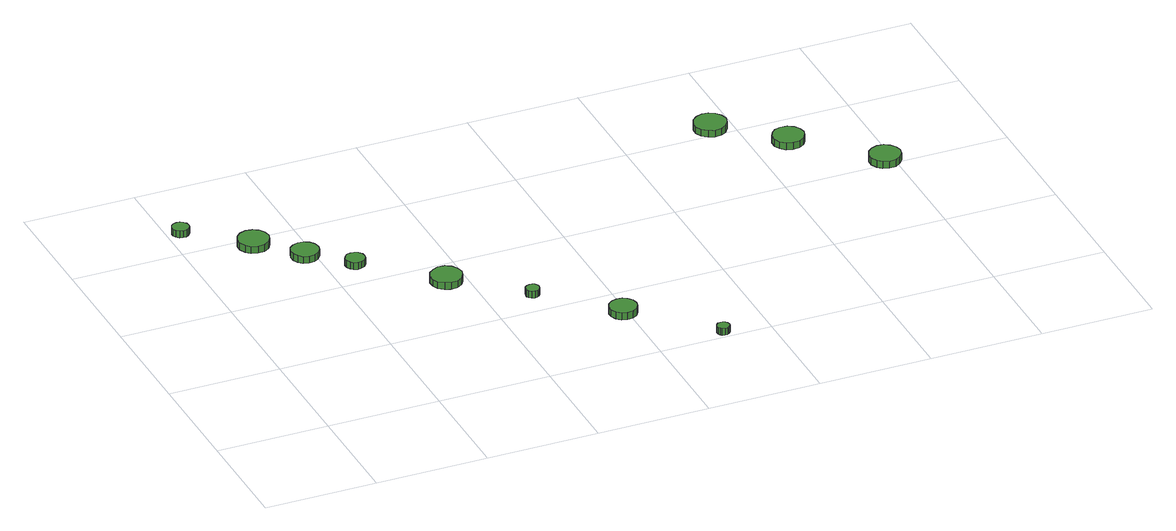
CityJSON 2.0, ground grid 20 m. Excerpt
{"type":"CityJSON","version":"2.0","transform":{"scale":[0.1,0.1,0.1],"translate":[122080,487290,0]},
"CityObjects":{
"tree1":{"type":"SolitaryVegetationObject","attributes":{"function":"something"},"geometry":[{"type":"MultiSurface","lod":"1","boundaries":[[[0,1,2,3,4,5,6,7,8,9,10,11,12,13,14]],[[15,16,17,18,19,20,21,22,23,24,25,26,27,28,29]],[[0,29,28,1]],[[1,28,27,2]],[[2,27,26,3]],[[3,26,25,4]],[[4,25,24,5]],[[5,24,23,6]],[[6,23,22,7]],[[7,22,21,8]],[[8,21,20,9]],[[9,20,19,10]],[[10,19,18,11]],[[11,18,17,12]],[[12,17,16,13]],[[13,16,15,14]],[[14,15,29,0]]]}]},
"tree2":{"type":"SolitaryVegetationObject","attributes":{"function":"something"},"geometry":[{"type":"MultiSurface","lod":"1","boundaries":[[[30,31,32,33,34,35,36,37,38,39,40,41,42,43,44]],[[45,46,47,48,49,50,51,52,53,54,55,56,57,58,59]],[[30,59,58,31]],[[31,58,57,32]],[[32,57,56,33]],[[33,56,55,34]],[[34,55,54,35]],[[35,54,53,36]],[[36,53,52,37]],[[37,52,51,38]],[[38,51,50,39]],[[39,50,49,40]],[[40,49,48,41]],[[41,48,47,42]],[[42,47,46,43]],[[43,46,45,44]],[[44,45,59,30]]]}]},
"tree3":{"type":"SolitaryVegetationObject","attributes":{"function":"something"},"geometry":[{"type":"MultiSurface","lod":"1","boundaries":[[[60,61,62,63,64,65,66,67,68,69,70,71,72,73,74]],[[75,76,77,78,79,80,81,82,83,84,85,86,87,88,89]],[[60,89,88,61]],[[61,88,87,62]],[[62,87,86,63]],[[63,86,85,64]],[[64,85,84,65]],[[65,84,83,66]],[[66,83,82,67]],[[67,82,81,68]],[[68,81,80,69]],[[69,80,79,70]],[[70,79,78,71]],[[71,78,77,72]],[[72,77,76,73]],[[73,76,75,74]],[[74,75,89,60]]]}]},
"tree4":{"type":"SolitaryVegetationObject","attributes":{"function":"something"},"geometry":[{"type":"MultiSurface","lod":"1","boundaries":[[[90,91,92,93,94,95,96,97,98,99,100,101,102,103,104]],[[105,106,107,108,109,110,111,112,113,114,115,116,117,118,119]],[[90,119,118,91]],[[91,118,117,92]],[[92,117,116,93]],[[93,116,115,94]],[[94,115,114,95]],[[95,114,113,96]],[[96,113,112,97]],[[97,112,111,98]],[[98,111,110,99]],[[99,110,109,100]],[[100,109,108,101]],[[101,108,107,102]],[[102,107,106,103]],[[103,106,105,104]],[[104,105,119,90]]]}]},
"tree5":{"type":"SolitaryVegetationObject","attributes":{"function":"something"},"geometry":[{"type":"MultiSurface","lod":"1","boundaries":[[[120,121,122,123,124,125,126,127,128,129,130,131,132,133,134]],[[135,136,137,138,139,140,141,142,143,144,145,146,147,148,149]],[[120,149,148,121]],[[121,148,147,122]],[[122,147,146,123]],[[123,146,145,124]],[[124,145,144,125]],[[125,144,143,126]],[[126,143,142,127]],[[127,142,141,128]],[[128,141,140,129]],[[129,140,139,130]],[[130,139,138,131]],[[131,138,137,132]],[[132,137,136,133]],[[133,136,135,134]],[[134,135,149,120]]]}]},
"tree6":{"type":"SolitaryVegetationObject","attributes":{"function":"something"},"geometry":[{"type":"MultiSurface","lod":"1","boundaries":[[[150,151,152,153,154,155,156,157,158,159,160,161,162,163,164]],[[165,166,167,168,169,170,171,172,173,174,175,176,177,178,179]],[[150,179,178,151]],[[151,178,177,152]],[[152,177,176,153]],[[153,176,175,154]],[[154,175,174,155]],[[155,174,173,156]],[[156,173,172,157]],[[157,172,171,158]],[[158,171,170,159]],[[159,170,169,160]],[[160,169,168,161]],[[161,168,167,162]],[[162,167,166,163]],[[163,166,165,164]],[[164,165,179,150]]]}]},
"tree7":{"type":"SolitaryVegetationObject","attributes":{"function":"something"},"geometry":[{"type":"MultiSurface","lod":"1","boundaries":[[[180,181,182,183,184,185,186,187,188,189,190,191,192,193,194]],[[195,196,197,198,199,200,201,202,203,204,205,206,207,208,209]],[[180,209,208,181]],[[181,208,207,182]],[[182,207,206,183]],[[183,206,205,184]],[[184,205,204,185]],[[185,204,203,186]],[[186,203,202,187]],[[187,202,201,188]],[[188,201,200,189]],[[189,200,199,190]],[[190,199,198,191]],[[191,198,197,192]],[[192,197,196,193]],[[193,196,195,194]],[[194,195,209,180]]]}]},
"tree8":{"type":"SolitaryVegetationObject","attributes":{"function":"something"},"geometry":[{"type":"MultiSurface","lod":"1","boundaries":[[[210,211,212,213,214,215,216,217,218,219,220,221,222,223,224]],[[225,226,227,228,229,230,231,232,233,234,235,236,237,238,239]],[[210,239,238,211]],[[211,238,237,212]],[[212,237,236,213]],[[213,236,235,214]],[[214,235,234,215]],[[215,234,233,216]],[[216,233,232,217]],[[217,232,231,218]],[[218,231,230,219]],[[219,230,229,220]],[[220,229,228,221]],[[221,228,227,222]],[[222,227,226,223]],[[223,226,225,224]],[[224,225,239,210]]]}]},
"tree9":{"type":"SolitaryVegetationObject","attributes":{"function":"something"},"geometry":[{"type":"MultiSurface","lod":"1","boundaries":[[[240,241,242,243,244,245,246,247,248,249,250,251,252,253,254]],[[255,256,257,258,259,260,261,262,263,264,265,266,267,268,269]],[[240,269,268,241]],[[241,268,267,242]],[[242,267,266,243]],[[243,266,265,244]],[[244,265,264,245]],[[245,264,263,246]],[[246,263,262,247]],[[247,262,261,248]],[[248,261,260,249]],[[249,260,259,250]],[[250,259,258,251]],[[251,258,257,252]],[[252,257,256,253]],[[253,256,255,254]],[[254,255,269,240]]]}]},
"tree10":{"type":"SolitaryVegetationObject","attributes":{"function":"something"},"geometry":[{"type":"MultiSurface","lod":"1","boundaries":[[[270,271,272,273,274,275,276,277,278,279,280,281,282,283,284]],[[285,286,287,288,289,290,291,292,293,294,295,296,297,298,299]],[[270,299,298,271]],[[271,298,297,272]],[[272,297,296,273]],[[273,296,295,274]],[[274,295,294,275]],[[275,294,293,276]],[[276,293,292,277]],[[277,292,291,278]],[[278,291,290,279]],[[279,290,289,280]],[[280,289,288,281]],[[281,288,287,282]],[[282,287,286,283]],[[283,286,285,284]],[[284,285,299,270]]]}]},
"tree11":{"type":"SolitaryVegetationObject","attributes":{"function":"something"},"geometry":[{"type":"MultiSurface","lod":"1","boundaries":[[[300,301,302,303,304,305,306,307,308,309,310,311,312,313,314]],[[315,316,317,318,319,320,321,322,323,324,325,326,327,328,329]],[[300,329,328,301]],[[301,328,327,302]],[[302,327,326,303]],[[303,326,325,304]],[[304,325,324,305]],[[305,324,323,306]],[[306,323,322,307]],[[307,322,321,308]],[[308,321,320,309]],[[309,320,319,310]],[[310,319,318,311]],[[311,318,317,312]],[[312,317,316,313]],[[313,316,315,314]],[[314,315,329,300]]]}]}
},
"vertices":[
[37,660,16],[36,666,16],[32,671,16],[27,674,16],[21,675,16],[15,673,16],[10,669,16],[8,663,16],[8,657,16],[10,652,16],[15,647,16],[21,646,16],[27,646,16],[32,649,16],[36,654,16],[36,654,3],[32,649,3],[27,646,3],[21,646,3],[15,647,3],[10,652,3],[8,657,3],[8,663,3],[10,669,3],[15,673,3],[21,675,3],[27,674,3],[32,671,3],[36,666,3],[37,660,3],
[145,576,17],[142,587,17],[136,597,17],[126,602,17],[114,604,17],[103,600,17],[95,592,17],[90,582,17],[90,571,17],[95,560,17],[103,552,17],[114,549,17],[126,550,17],[136,556,17],[142,565,17],[142,565,4],[136,556,4],[126,550,4],[114,549,4],[103,552,4],[95,560,4],[90,571,4],[90,582,4],[95,592,4],[103,600,4],[114,604,4],[126,602,4],[136,597,4],[142,587,4],[145,576,4],
[206,511,16],[204,521,16],[198,529,16],[189,534,16],[179,535,16],[169,532,16],[162,526,16],[158,516,16],[158,506,16],[162,497,16],[169,490,16],[179,487,16],[189,488,16],[198,493,16],[204,501,16],[204,501,3],[198,493,3],[189,488,3],[179,487,3],[169,490,3],[162,497,3],[158,506,3],[158,516,3],[162,526,3],[169,532,3],[179,535,3],[189,534,3],[198,529,3],[204,521,3],[206,511,3],
[265,455,15],[264,462,15],[259,468,15],[253,471,15],[246,472,15],[239,470,15],[234,465,15],[231,459,15],[231,452,15],[234,445,15],[239,440,15],[246,438,15],[253,439,15],[259,442,15],[264,448,15],[264,448,2],[259,442,2],[253,439,2],[246,438,2],[239,440,2],[234,445,2],[231,452,2],[231,459,2],[234,465,2],[239,470,2],[246,472,2],[253,471,2],[259,468,2],[264,462,2],[265,455,2],
[392,345,15],[389,357,15],[383,366,15],[373,372,15],[361,373,15],[351,369,15],[342,362,15],[337,351,15],[337,340,15],[342,329,15],[351,322,15],[361,318,15],[373,319,15],[383,325,15],[389,334,15],[389,334,2],[383,325,2],[373,319,2],[361,318,2],[351,322,2],[342,329,2],[337,340,2],[337,351,2],[342,362,2],[351,369,2],[361,373,2],[373,372,2],[383,366,2],[389,357,2],[392,345,2],
[490,249,15],[489,254,15],[486,258,15],[482,260,15],[477,261,15],[472,259,15],[468,256,15],[466,251,15],[466,246,15],[468,242,15],[472,239,15],[477,237,15],[482,238,15],[486,240,15],[489,244,15],[489,244,2],[486,240,2],[482,238,2],[477,237,2],[472,239,2],[468,242,2],[466,246,2],[466,251,2],[468,256,2],[472,259,2],[477,261,2],[482,260,2],[486,258,2],[489,254,2],[490,249,2],
[617,138,14],[615,148,14],[609,156,14],[601,161,14],[591,162,14],[581,159,14],[573,152,14],[569,143,14],[569,133,14],[573,124,14],[581,117,14],[591,114,14],[601,115,14],[609,120,14],[615,128,14],[615,128,1],[609,120,1],[601,115,1],[591,114,1],[581,117,1],[573,124,1],[569,133,1],[569,143,1],[573,152,1],[581,159,1],[591,162,1],[601,161,1],[609,156,1],[615,148,1],[617,138,1],
[730,13,15],[729,17,15],[726,21,15],[722,23,15],[718,23,15],[713,22,15],[710,19,15],[708,15,15],[708,10,15],[710,6,15],[713,3,15],[718,2,15],[722,2,15],[726,4,15],[729,8,15],[729,8,2],[726,4,2],[722,2,2],[718,2,2],[713,3,2],[710,6,2],[708,10,2],[708,15,2],[710,19,2],[713,22,2],[718,23,2],[722,23,2],[726,21,2],[729,17,2],[730,13,2],
[989,621,15],[986,632,15],[979,642,15],[969,648,15],[957,649,15],[946,645,15],[937,637,15],[932,627,15],[932,615,15],[937,604,15],[946,596,15],[957,592,15],[969,593,15],[979,599,15],[986,609,15],[986,609,2],[979,599,2],[969,593,2],[957,592,2],[946,596,2],[937,604,2],[932,615,2],[932,627,2],[937,637,2],[946,645,2],[957,649,2],[969,648,2],[979,642,2],[986,632,2],[989,621,2],
[1090,531,15],[1087,542,15],[1081,551,15],[1071,557,15],[1059,558,15],[1048,555,15],[1040,547,15],[1035,537,15],[1035,525,15],[1040,515,15],[1048,507,15],[1059,504,15],[1071,505,15],[1081,511,15],[1087,520,15],[1087,520,2],[1081,511,2],[1071,505,2],[1059,504,2],[1048,507,2],[1040,515,2],[1035,525,2],[1035,537,2],[1040,547,2],[1048,555,2],[1059,558,2],[1071,557,2],[1081,551,2],[1087,542,2],[1090,531,2],
[1214,416,13],[1211,427,13],[1204,436,13],[1195,442,13],[1183,443,13],[1172,439,13],[1164,432,13],[1159,421,13],[1159,410,13],[1164,399,13],[1172,392,13],[1183,388,13],[1195,389,13],[1204,395,13],[1211,404,13],[1211,404,0],[1204,395,0],[1195,389,0],[1183,388,0],[1172,392,0],[1164,399,0],[1159,410,0],[1159,421,0],[1164,432,0],[1172,439,0],[1183,443,0],[1195,442,0],[1204,436,0],[1211,427,0],[1214,416,0]
]}
